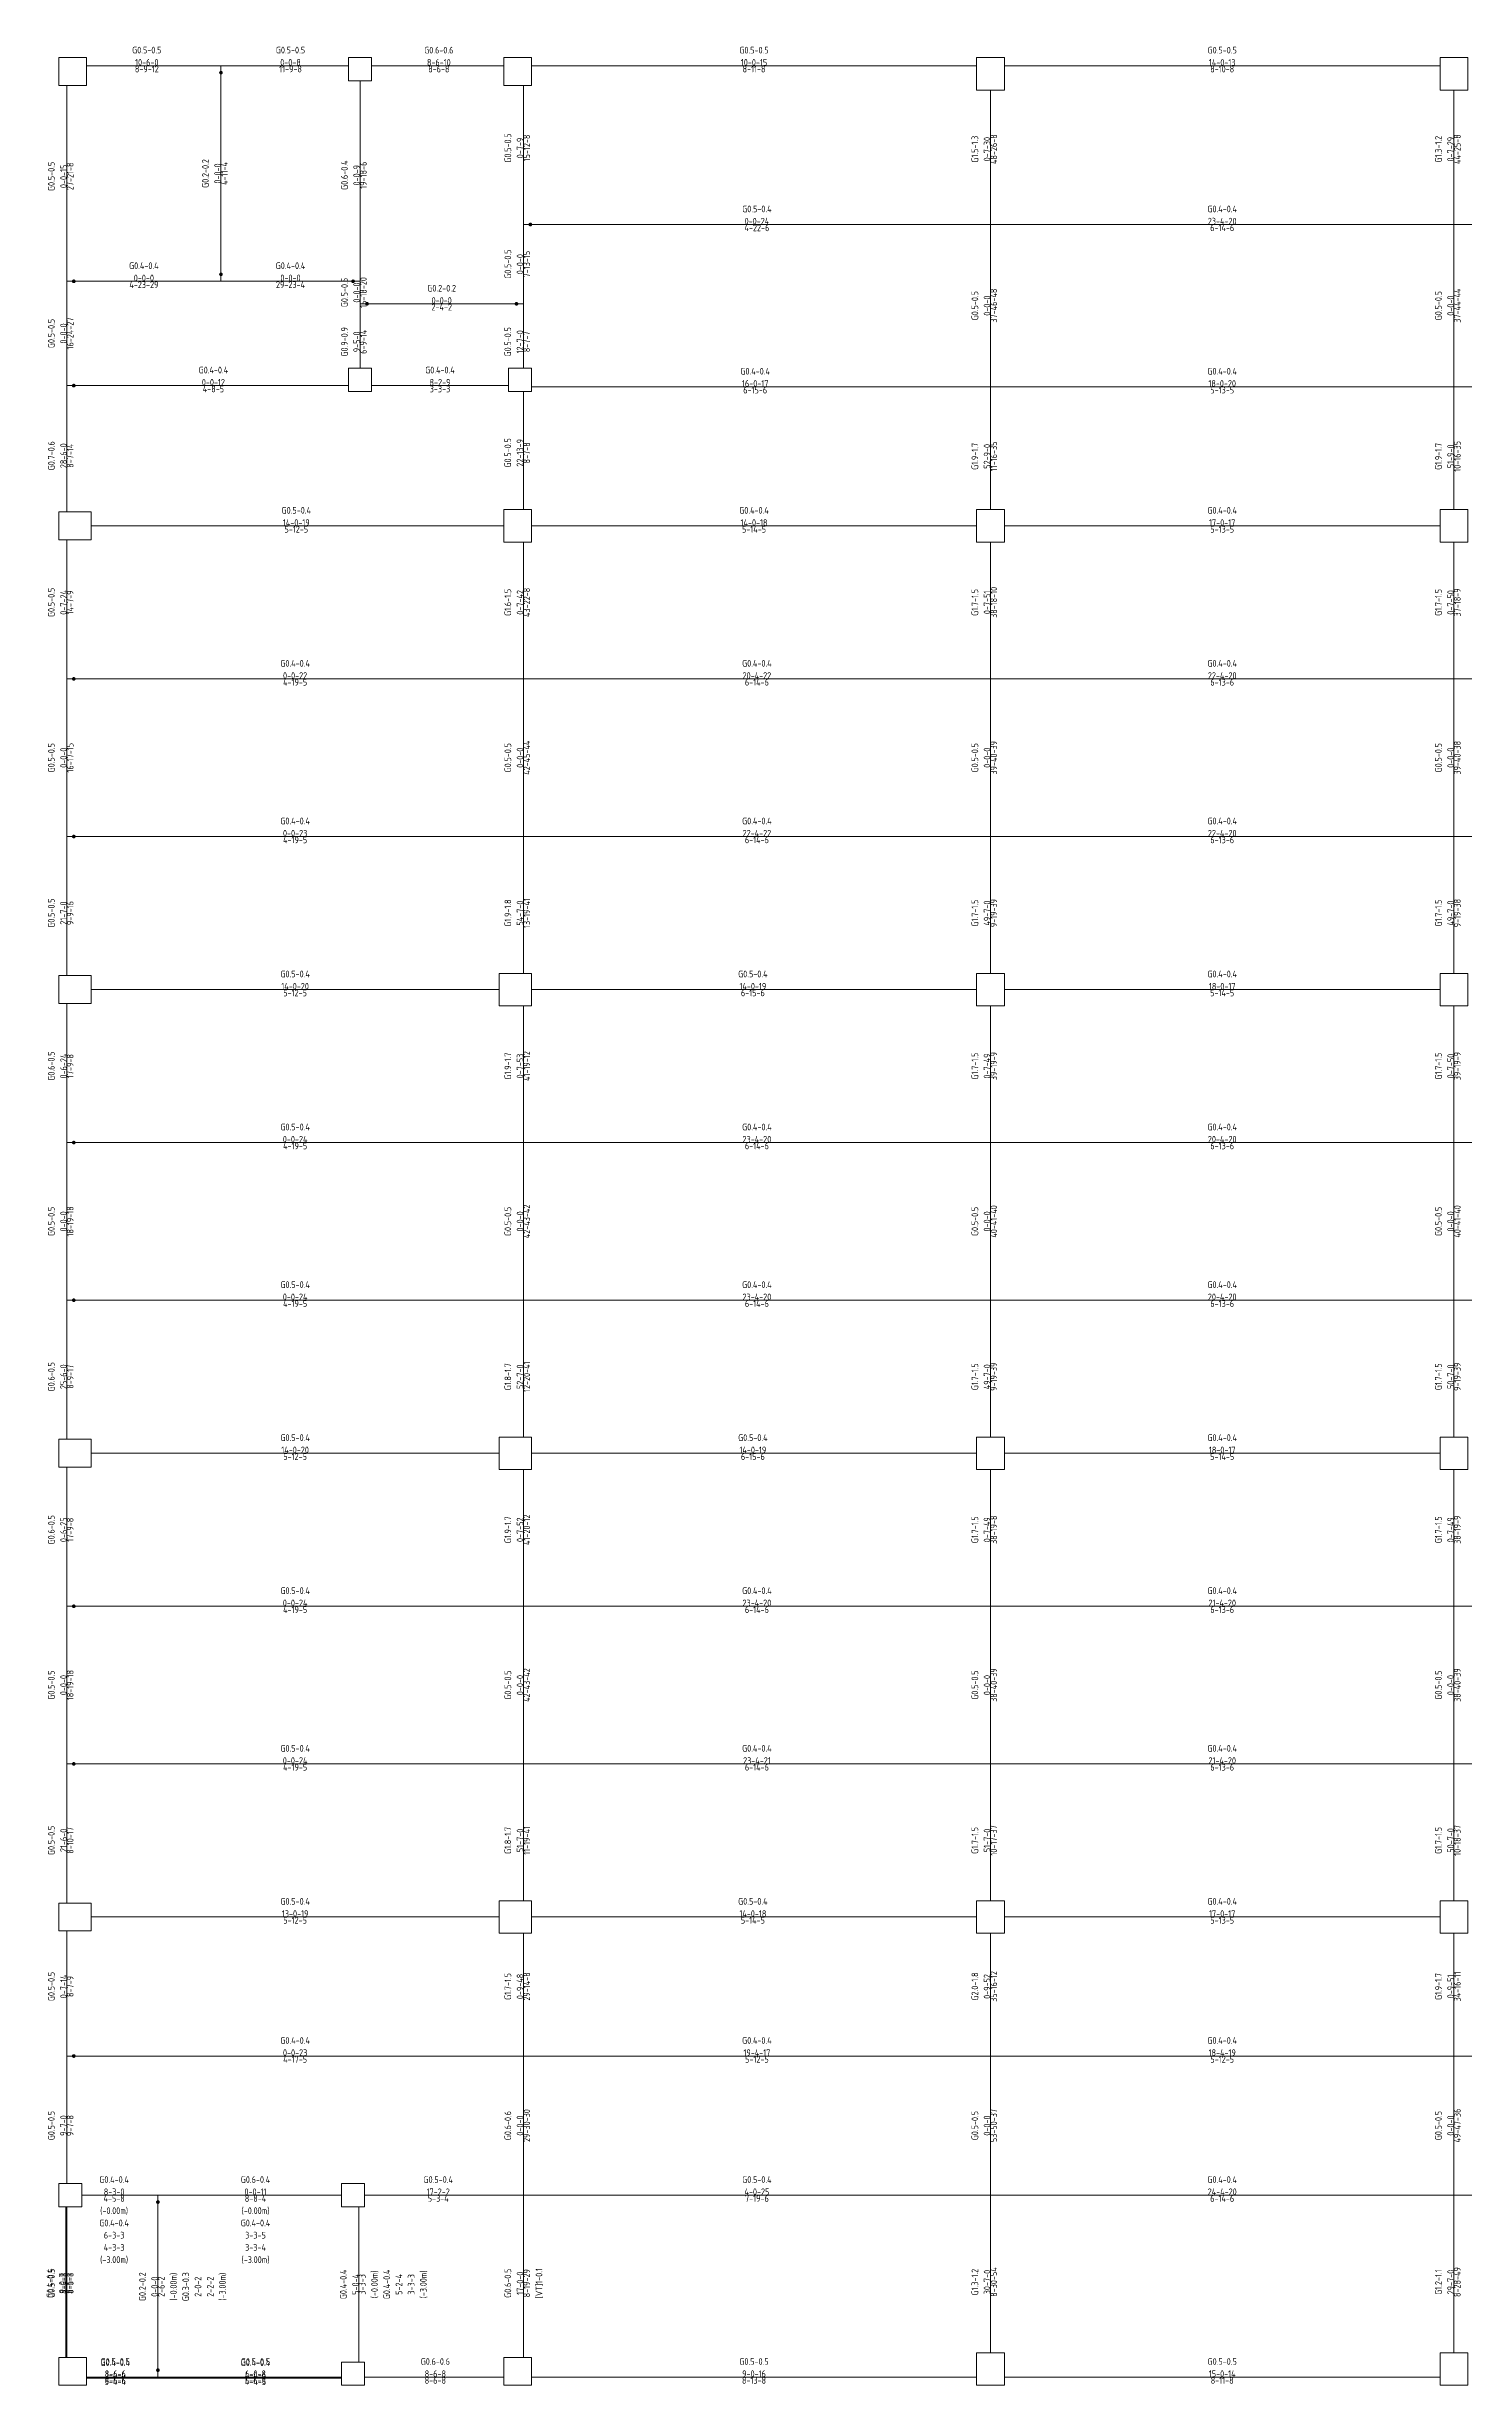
# Model space of a CAD drawing. Extents: x -2331248 to -1198620, y -977263 to -545844.
# Drawn here: x -1809878 to -1779298, y -912419 to -861986 of the extents above; entities that cross this region are included whole.
import ezdxf

# ---------------------------------------------------------------- set-up
doc = ezdxf.new("R2010")
doc.units = 0
doc.header["$LTSCALE"] = 1000
doc.header["$MEASUREMENT"] = 0
doc.layers.get('0').update_dxf_attribs({"linetype": 'CONTINUOUS'})
for name, color, linetype, lineweight in [('15100', 4, 'CONTINUOUS', 18), ('15101', 52, 'CONTINUOUS', 18), ('15220', 11, 'CONTINUOUS', 18)]:
    doc.layers.add(name, color=color, linetype=linetype, lineweight=lineweight)
doc.styles.add('PkpmHz', font='Pkpmeng', dxfattribs={"width": 0.7, "bigfont": 'hztxt'})

# ---------------------------------------------------------------- blocks, each defined once
blk = doc.blocks.new('A$C7CC80DF9')
at = {"layer": '15100', "ltscale": 1000}
for p, q in [((841, 50024), (3741, 50025)), ((3741, 50025), (6491, 50024)), ((6991, 50024), (9841, 50024)), ((10441, 50024), (20041, 50024)), ((20641, 50024), (30041, 50024)), ((416, 45375), (417, 49600)), ((6741, 45375), (6741, 49700)), ((10266, 46600), (10266, 49600)), ((20341, 46600), (20341, 49500)), ((30341, 46600), (30341, 49500)), ((10266, 44890), (10266, 46600)), ((20341, 43100), (20341, 46600)), ((30341, 43100), (30341, 46600)), ((416, 43125), (416, 45375)), ((6741, 44890), (6741, 45375)), ((6741, 43500), (6741, 44890)), ((10265, 43500), (10266, 44890)), ((417, 40400), (416, 43125)), ((6991, 43125), (9941, 43125)), ((10266, 40450), (10265, 43000)), ((20341, 40450), (20341, 43100)), ((30341, 40450), (30341, 43100)), ((941, 40100), (9841, 40100)), ((10441, 40100), (20041, 40100)), ((20641, 40100), (30041, 40100)), ((416, 36800), (417, 39800)), ((10266, 36800), (10266, 39750)), ((20341, 36800), (20341, 39750)), ((30341, 36800), (30341, 39750)), ((416, 33400), (416, 36800)), ((10266, 33400), (10266, 36800)), ((20341, 33400), (20341, 36800)), ((30341, 33400), (30341, 36800)), ((417, 30400), (416, 33400)), ((10266, 30450), (10266, 33400)), ((20341, 30450), (20341, 33400)), ((30341, 30450), (30341, 33400)), ((416, 26800), (417, 29800)), ((941, 30100), (9741, 30100)), ((10441, 30100), (20041, 30100)), ((20641, 30100), (30041, 30100)), ((10266, 26800), (10266, 29750)), ((20341, 26800), (20341, 29750)), ((30341, 26800), (30341, 29750)), ((416, 23400), (416, 26800)), ((10266, 23400), (10266, 26800)), ((20341, 23400), (20341, 26800)), ((30341, 23400), (30341, 26800)), ((417, 20400), (416, 23400)), ((10266, 20450), (10266, 23400)), ((20341, 20450), (20341, 23400)), ((30341, 20450), (30341, 23400)), ((416, 16800), (417, 19800)), ((941, 20100), (9741, 20100)), ((10266, 16800), (10266, 19750)), ((10441, 20100), (20041, 20100)), ((20341, 16800), (20341, 19750)), ((20641, 20100), (30041, 20100)), ((30341, 16800), (30341, 19750)), ((416, 13400), (416, 16800)), ((10266, 13400), (10266, 16800)), ((20341, 13400), (20341, 16800)), ((30341, 13400), (30341, 16800)), ((417, 10400), (416, 13400)), ((10266, 10450), (10266, 13400)), ((20341, 10450), (20341, 13400)), ((30341, 10450), (30341, 13400)), ((941, 10100), (9741, 10100)), ((10441, 10100), (20041, 10100)), ((20641, 10100), (30041, 10100)), ((416, 7100), (417, 9800)), ((10266, 7100), (10266, 9750)), ((20341, 7100), (20341, 9750)), ((30341, 7100), (30341, 9750)), ((417, 4350), (416, 7100)), ((10266, 4100), (10266, 7100)), ((20341, 4100), (20341, 7100)), ((30341, 4100), (30341, 7100)), ((741, 4100), (2381, 4100)), ((741, 4100), (2381, 4100)), ((2381, 4100), (6341, 4100)), ((2381, 4100), (6341, 4100)), ((10266, 600), (10266, 4100)), ((20341, 700), (20341, 4100)), ((30341, 700), (30341, 4100)), ((392, 600), (391, 3850)), ((417, 600), (417, 3850)), ((6716, 500), (6716, 3850)), ((6716, 500), (6716, 3850)), ((841, 176), (2381, 175)), ((841, 151), (2381, 150)), ((2381, 175), (6341, 176)), ((2381, 150), (6341, 150)), ((6841, 176), (9841, 176)), ((10441, 176), (20041, 176)), ((20641, 176), (30041, 176))]:
    blk.add_line(p, q, dxfattribs=at)
at = {"layer": '15100', "color": 4, "ltscale": 1000}
for p, q in [((3741, 45375), (3741, 50025)), ((10266, 46600), (20341, 46600)), ((20341, 46600), (30341, 46600)), ((30341, 46600), (40341, 46600)), ((416, 45375), (3741, 45375)), ((3741, 45375), (6741, 45375)), ((6741, 44890), (10266, 44890)), ((416, 43125), (6491, 43125)), ((10441, 43100), (20341, 43100)), ((20341, 43100), (30341, 43100)), ((30341, 43100), (40341, 43100)), ((416, 36800), (10266, 36800)), ((10266, 36800), (20341, 36800)), ((20341, 36800), (30341, 36800)), ((30341, 36800), (40341, 36800)), ((416, 33400), (10266, 33400)), ((10266, 33400), (20341, 33400)), ((20341, 33400), (30341, 33400)), ((30341, 33400), (40341, 33400)), ((416, 26800), (10266, 26800)), ((10266, 26800), (20341, 26800)), ((20341, 26800), (30341, 26800)), ((30341, 26800), (40341, 26800)), ((416, 23400), (10266, 23400)), ((10266, 23400), (20341, 23400)), ((20341, 23400), (30341, 23400)), ((30341, 23400), (40341, 23400)), ((416, 16800), (10266, 16800)), ((10266, 16800), (20341, 16800)), ((20341, 16800), (30341, 16800)), ((30341, 16800), (40341, 16800)), ((416, 13400), (10266, 13400)), ((10266, 13400), (20341, 13400)), ((20341, 13400), (30341, 13400)), ((30341, 13400), (40341, 13400)), ((416, 7100), (10266, 7100)), ((10266, 7100), (20341, 7100)), ((20341, 7100), (30341, 7100)), ((30341, 7100), (40341, 7100)), ((2381, 175), (2381, 4100)), ((2381, 150), (2381, 4100)), ((6841, 4100), (10266, 4100)), ((10266, 4100), (20341, 4100)), ((20341, 4100), (30341, 4100)), ((30341, 4100), (40341, 4100))]:
    blk.add_line(p, q, dxfattribs=at)
at = {"layer": '15100', "color": 1, "ltscale": 1000}
for points in [[(3761, 49875, 40, 40, 1), (3721, 49875, 40, 40, 1)], [(10436, 46600, 40, 40, 1), (10396, 46600, 40, 40, 1)], [(586, 45375, 40, 40, 1), (546, 45375, 40, 40, 1)], [(3761, 45525, 40, 40, 1), (3721, 45525, 40, 40, 1)], [(6611, 45375, 40, 40, 1), (6571, 45375, 40, 40, 1)], [(6911, 44890, 40, 40, 1), (6871, 44890, 40, 40, 1)], [(10136, 44890, 40, 40, 1), (10096, 44890, 40, 40, 1)], [(586, 43125, 40, 40, 1), (546, 43125, 40, 40, 1)], [(586, 36800, 40, 40, 1), (546, 36800, 40, 40, 1)], [(586, 33400, 40, 40, 1), (546, 33400, 40, 40, 1)], [(586, 26800, 40, 40, 1), (546, 26800, 40, 40, 1)], [(586, 23400, 40, 40, 1), (546, 23400, 40, 40, 1)], [(586, 16800, 40, 40, 1), (546, 16800, 40, 40, 1)], [(586, 13400, 40, 40, 1), (546, 13400, 40, 40, 1)], [(586, 7100, 40, 40, 1), (546, 7100, 40, 40, 1)], [(2401, 3950, 40, 40, 1), (2361, 3950, 40, 40, 1)], [(2401, 325, 40, 40, 1), (2361, 325, 40, 40, 1)]]:
    blk.add_lwpolyline(points, format="xyseb", close=True, dxfattribs=at)
at = {"layer": '15101', "linetype": 'Continuous'}
for points in [[(241, 49600), (841, 49600), (841, 50200), (241, 50200)], [(6491, 49700), (6991, 49700), (6991, 50200), (6491, 50200)], [(9841, 49600), (10441, 49600), (10441, 50200), (9841, 50200)], [(20041, 49500), (20641, 49500), (20641, 50200), (20041, 50200)], [(30041, 49500), (30641, 49500), (30641, 50200), (30041, 50200)], [(6491, 43000), (6991, 43000), (6991, 43500), (6491, 43500)], [(9941, 43000), (10441, 43000), (10441, 43500), (9941, 43500)], [(241, 39800), (941, 39800), (941, 40400), (241, 40400)], [(9841, 39750), (10441, 39750), (10441, 40450), (9841, 40450)], [(20041, 39750), (20641, 39750), (20641, 40450), (20041, 40450)], [(30041, 39750), (30641, 39750), (30641, 40450), (30041, 40450)], [(241, 29800), (941, 29800), (941, 30400), (241, 30400)], [(9741, 29750), (10441, 29750), (10441, 30450), (9741, 30450)], [(20041, 29750), (20641, 29750), (20641, 30450), (20041, 30450)], [(30041, 29750), (30641, 29750), (30641, 30450), (30041, 30450)], [(241, 19800), (941, 19800), (941, 20400), (241, 20400)], [(9741, 19750), (10441, 19750), (10441, 20450), (9741, 20450)], [(20041, 19750), (20641, 19750), (20641, 20450), (20041, 20450)], [(30041, 19750), (30641, 19750), (30641, 20450), (30041, 20450)], [(241, 9800), (941, 9800), (941, 10400), (241, 10400)], [(9741, 9750), (10441, 9750), (10441, 10450), (9741, 10450)], [(20041, 9750), (20641, 9750), (20641, 10450), (20041, 10450)], [(30041, 9750), (30641, 9750), (30641, 10450), (30041, 10450)], [(241, 3850), (741, 3850), (741, 4350), (241, 4350)], [(241, 3850), (741, 3850), (741, 4350), (241, 4350)], [(6341, 3850), (6841, 3850), (6841, 4350), (6341, 4350)], [(6341, 3850), (6841, 3850), (6841, 4350), (6341, 4350)], [(241, 0), (841, 0), (841, 600), (241, 600)], [(241, 0), (841, 0), (841, 600), (241, 600)], [(9841, 0), (10441, 0), (10441, 600), (9841, 600)], [(20041, 0), (20641, 0), (20641, 700), (20041, 700)], [(30041, 0), (30641, 0), (30641, 700), (30041, 700)], [(6341, 0), (6841, 0), (6841, 500), (6341, 500)], [(6341, 0), (6841, 0), (6841, 500), (6341, 500)]]:
    blk.add_lwpolyline(points, close=True, dxfattribs=at)
at = {"layer": '15220', "char_height": 144, "line_spacing_factor": 1.1, "style": 'PkpmHz'}
for s, insert, attachment_point, rotation in [('{\\W0.91;\\C4;G0.5-0.5^J0-0-8^J}', (5241, 50025), 8, 359.981), ('{\\W0.91;\\C4;G0.5-0.5^J10-6-0^J}', (2141, 50025), 8, 0.0179), ('{\\W0.91;\\C4;8-9-12^J}', (2141, 50025), 2, 0.0179), ('{\\W0.91;\\C4;11-9-8^J}', (5241, 50025), 2, 359.981), ('{\\W0.91;\\C4;G0.5-0.5^J0-7-9^J}', (10266, 48250), 8, 89.9997), ('{\\W0.91;\\C4;15-12-8^J}', (10266, 48250), 2, 89.9997), ('{\\W0.91;\\C4;G1.5-1.3^J0-7-30^J}', (20341, 48225), 8, 89.9997), ('{\\W0.91;\\C4;48-26-8^J}', (20341, 48225), 2, 89.9997), ('{\\W0.91;\\C4;G1.3-1.2^J0-7-29^J}', (30341, 48225), 8, 89.9997), ('{\\W0.91;\\C4;44-25-8^J}', (30341, 48225), 2, 89.9997), ('{\\W0.91;\\C4;G0.5-0.5^J0-0-15^J}', (416, 47638), 8, 89.9997), ('{\\W0.91;\\C4;27-21-8^J}', (416, 47638), 2, 89.9997), ('{\\W0.91;\\C4;G0.2-0.2^J0-0-0^J}', (3741, 47700), 8, 89.9997), ('{\\W0.91;\\C4;4-11-4^J}', (3741, 47700), 2, 89.9997), ('{\\W0.91;\\C4;G0.6-0.4^J0-0-9^J}', (6741, 47663), 8, 89.9997), ('{\\W0.91;\\C4;19-18-6^J}', (6741, 47663), 2, 89.9997), ('{\\W0.91;\\C4;G0.5-0.5^J0-0-0^J}', (10266, 45745), 8, 89.9997), ('{\\W0.91;\\C4;7-13-15^J}', (10266, 45745), 2, 89.9997), ('{\\W0.91;\\C4;G0.5-0.5^J0-0-0^J}', (6741, 45133), 8, 89.9997), ('{\\W0.91;\\C4;15-18-20^J}', (6741, 45133), 2, 89.9997), ('{\\W0.91;\\C4;G0.5-0.5^J0-0-0^J}', (20341, 44850), 8, 89.9997), ('{\\W0.91;\\C4;37-46-48^J}', (20341, 44850), 2, 89.9997), ('{\\W0.91;\\C4;G0.5-0.5^J0-0-0^J}', (30341, 44850), 8, 89.9997), ('{\\W0.91;\\C4;37-44-44^J}', (30341, 44850), 2, 89.9997), ('{\\W0.91;\\C4;G0.5-0.5^J0-0-0^J}', (416, 44250), 8, 89.9997), ('{\\W0.91;\\C4;16-24-27^J}', (416, 44250), 2, 89.9997), ('{\\W0.91;\\C4;G0.9-0.9^J9-5-0^J}', (6741, 44070), 8, 89.9997), ('{\\W0.91;\\C4;6-9-14^J}', (6741, 44070), 2, 89.9997), ('{\\W0.91;\\C4;G0.5-0.5^J12-7-0^J}', (10265, 44070), 8, 89.9655), ('{\\W0.91;\\C4;8-7-7^J}', (10265, 44070), 2, 89.9655), ('{\\W0.91;\\C4;G0.7-0.6^J28-6-0^J}', (416, 41613), 8, 89.9997), ('{\\W0.91;\\C4;8-7-14^J}', (416, 41613), 2, 89.9997), ('{\\W0.91;\\C4;G0.5-0.5^J22-13-9^J}', (10265, 41675), 8, 89.9997), ('{\\W0.91;\\C4;8-7-8^J}', (10265, 41675), 2, 89.9997), ('{\\W0.91;\\C4;G1.9-1.7^J52-9-0^J}', (20341, 41600), 8, 89.9997), ('{\\W0.91;\\C4;11-16-35^J}', (20341, 41600), 2, 89.9997), ('{\\W0.91;\\C4;G1.9-1.7^J51-9-0^J}', (30341, 41600), 8, 89.9997), ('{\\W0.91;\\C4;10-16-35^J}', (30341, 41600), 2, 89.9997), ('{\\W0.91;\\C4;G0.5-0.5^J0-7-24^J}', (416, 38450), 8, 89.9997), ('{\\W0.91;\\C4;14-7-9^J}', (416, 38450), 2, 89.9997), ('{\\W0.91;\\C4;G1.6-1.5^J0-7-42^J}', (10266, 38450), 8, 89.9997), ('{\\W0.91;\\C4;43-22-8^J}', (10266, 38450), 2, 89.9997), ('{\\W0.91;\\C4;G1.7-1.5^J0-7-51^J}', (20341, 38450), 8, 89.9997), ('{\\W0.91;\\C4;38-18-10^J}', (20341, 38450), 2, 89.9997), ('{\\W0.91;\\C4;G1.7-1.5^J0-7-50^J}', (30341, 38450), 8, 89.9997), ('{\\W0.91;\\C4;37-18-9^J}', (30341, 38450), 2, 89.9997), ('{\\W0.91;\\C4;G0.5-0.5^J0-0-0^J}', (416, 35100), 8, 89.9997), ('{\\W0.91;\\C4;16-17-15^J}', (416, 35100), 2, 89.9997), ('{\\W0.91;\\C4;G0.5-0.5^J0-0-0^J}', (10266, 35100), 8, 89.9997), ('{\\W0.91;\\C4;42-45-44^J}', (10266, 35100), 2, 89.9997), ('{\\W0.91;\\C4;G0.5-0.5^J0-0-0^J}', (20341, 35100), 8, 89.9997), ('{\\W0.91;\\C4;39-40-39^J}', (20341, 35100), 2, 89.9997), ('{\\W0.91;\\C4;G0.5-0.5^J0-0-0^J}', (30341, 35100), 8, 89.9997), ('{\\W0.91;\\C4;39-40-38^J}', (30341, 35100), 2, 89.9997), ('{\\W0.91;\\C4;G0.5-0.5^J21-7-0^J}', (416, 31750), 8, 89.9997), ('{\\W0.91;\\C4;9-9-16^J}', (416, 31750), 2, 89.9997), ('{\\W0.91;\\C4;G1.9-1.8^J54-7-0^J}', (10266, 31750), 8, 89.9997), ('{\\W0.91;\\C4;13-19-41^J}', (10266, 31750), 2, 89.9997), ('{\\W0.91;\\C4;G1.7-1.5^J49-7-0^J}', (20341, 31750), 8, 89.9997), ('{\\W0.91;\\C4;9-19-39^J}', (20341, 31750), 2, 89.9997), ('{\\W0.91;\\C4;G1.7-1.5^J49-7-0^J}', (30341, 31750), 8, 89.9997), ('{\\W0.91;\\C4;9-19-38^J}', (30341, 31750), 2, 89.9997), ('{\\W0.91;\\C4;G0.6-0.5^J0-6-24^J}', (416, 28450), 8, 89.9997), ('{\\W0.91;\\C4;41-19-12^J}', (10266, 28450), 2, 89.9997), ('{\\W0.91;\\C4;17-9-8^J}', (416, 28450), 2, 89.9997), ('{\\W0.91;\\C4;G1.9-1.7^J0-7-53^J}', (10266, 28450), 8, 89.9997), ('{\\W0.91;\\C4;G1.7-1.5^J0-7-49^J}', (20341, 28450), 8, 89.9997), ('{\\W0.91;\\C4;39-19-9^J}', (20341, 28450), 2, 89.9997), ('{\\W0.91;\\C4;G1.7-1.5^J0-7-50^J}', (30341, 28450), 8, 89.9997), ('{\\W0.91;\\C4;39-19-9^J}', (30341, 28450), 2, 89.9997), ('{\\W0.91;\\C4;G0.5-0.5^J0-0-0^J}', (416, 25100), 8, 89.9997), ('{\\W0.91;\\C4;18-19-18^J}', (416, 25100), 2, 89.9997), ('{\\W0.91;\\C4;G0.5-0.5^J0-0-0^J}', (10266, 25100), 8, 89.9997), ('{\\W0.91;\\C4;42-43-42^J}', (10266, 25100), 2, 89.9997), ('{\\W0.91;\\C4;G0.5-0.5^J0-0-0^J}', (20341, 25100), 8, 89.9997), ('{\\W0.91;\\C4;40-41-40^J}', (20341, 25100), 2, 89.9997), ('{\\W0.91;\\C4;G0.5-0.5^J0-0-0^J}', (30341, 25100), 8, 89.9997), ('{\\W0.91;\\C4;40-41-40^J}', (30341, 25100), 2, 89.9997), ('{\\W0.91;\\C4;G0.6-0.5^J25-6-0^J}', (416, 21750), 8, 90.0194), ('{\\W0.91;\\C4;8-9-17^J}', (416, 21750), 2, 90.0194), ('{\\W0.91;\\C4;G1.8-1.7^J52-7-0^J}', (10266, 21750), 8, 89.9997), ('{\\W0.91;\\C4;12-20-41^J}', (10266, 21750), 2, 89.9997), ('{\\W0.91;\\C4;G1.7-1.5^J49-7-0^J}', (20341, 21750), 8, 89.9997), ('{\\W0.91;\\C4;9-19-39^J}', (20341, 21750), 2, 89.9997), ('{\\W0.91;\\C4;G1.7-1.5^J50-7-0^J}', (30341, 21750), 8, 89.9997), ('{\\W0.91;\\C4;9-19-39^J}', (30341, 21750), 2, 89.9997), ('{\\W0.91;\\C4;G0.6-0.5^J0-6-25^J}', (416, 18450), 8, 89.9997), ('{\\W0.91;\\C4;17-9-8^J}', (416, 18450), 2, 89.9997), ('{\\W0.91;\\C4;G1.9-1.7^J0-7-52^J}', (10266, 18450), 8, 89.9997), ('{\\W0.91;\\C4;41-20-12^J}', (10266, 18450), 2, 89.9997), ('{\\W0.91;\\C4;G1.7-1.5^J0-7-49^J}', (20341, 18450), 8, 89.9997), ('{\\W0.91;\\C4;38-19-8^J}', (20341, 18450), 2, 89.9997), ('{\\W0.91;\\C4;G1.7-1.5^J0-7-49^J}', (30341, 18450), 8, 89.9997), ('{\\W0.91;\\C4;38-19-9^J}', (30341, 18450), 2, 89.9997), ('{\\W0.91;\\C4;G0.5-0.5^J0-0-0^J}', (416, 15100), 8, 89.9997), ('{\\W0.91;\\C4;18-19-18^J}', (416, 15100), 2, 89.9997), ('{\\W0.91;\\C4;G0.5-0.5^J0-0-0^J}', (10266, 15100), 8, 89.9997), ('{\\W0.91;\\C4;42-43-42^J}', (10266, 15100), 2, 89.9997), ('{\\W0.91;\\C4;G0.5-0.5^J0-0-0^J}', (20341, 15100), 8, 89.9997), ('{\\W0.91;\\C4;38-40-39^J}', (20341, 15100), 2, 89.9997), ('{\\W0.91;\\C4;G0.5-0.5^J0-0-0^J}', (30341, 15100), 8, 89.9997), ('{\\W0.91;\\C4;38-40-39^J}', (30341, 15100), 2, 89.9997), ('{\\W0.91;\\C4;G0.5-0.5^J21-6-0^J}', (416, 11750), 8, 89.9997), ('{\\W0.91;\\C4;8-10-17^J}', (416, 11750), 2, 89.9997), ('{\\W0.91;\\C4;G1.8-1.7^J51-7-0^J}', (10266, 11750), 8, 89.9997), ('{\\W0.91;\\C4;11-19-41^J}', (10266, 11750), 2, 89.9997), ('{\\W0.91;\\C4;G1.7-1.5^J51-7-0^J}', (20341, 11750), 8, 89.9997), ('{\\W0.91;\\C4;10-17-37^J}', (20341, 11750), 2, 89.9997), ('{\\W0.91;\\C4;G1.7-1.5^J50-7-0^J}', (30341, 11750), 8, 89.9997), ('{\\W0.91;\\C4;10-18-37^J}', (30341, 11750), 2, 89.9997), ('{\\W0.91;\\C4;G0.5-0.5^J0-7-14^J}', (416, 8600), 8, 89.98), ('{\\W0.91;\\C4;8-7-9^J}', (416, 8600), 2, 89.98), ('{\\W0.91;\\C4;G1.7-1.5^J0-9-48^J}', (10266, 8600), 8, 89.9997), ('{\\W0.91;\\C4;29-14-8^J}', (10266, 8600), 2, 89.9997), ('{\\W0.91;\\C4;G2.0-1.8^J0-9-52^J}', (20341, 8600), 8, 89.9997), ('{\\W0.91;\\C4;35-16-12^J}', (20341, 8600), 2, 89.9997), ('{\\W0.91;\\C4;G1.9-1.7^J0-9-51^J}', (30341, 8600), 8, 89.9997), ('{\\W0.91;\\C4;34-16-11^J}', (30341, 8600), 2, 89.9997), ('{\\W0.91;\\C4;G0.5-0.5^J9-7-0^J}', (416, 5600), 8, 90.0194), ('{\\W0.91;\\C4;9-7-8^J}', (416, 5600), 2, 90.0194), ('{\\W0.91;\\C4;G0.6-0.6^J0-0-0^J}', (10266, 5600), 8, 89.9997), ('{\\W0.91;\\C4;29-30-30^J}', (10266, 5600), 2, 89.9997), ('{\\W0.91;\\C4;G0.5-0.5^J0-0-0^J}', (20341, 5600), 8, 89.9997), ('{\\W0.91;\\C4;53-50-37^J}', (20341, 5600), 2, 89.9997), ('{\\W0.91;\\C4;G0.5-0.5^J0-0-0^J}', (30341, 5600), 8, 89.9997), ('{\\W0.91;\\C4;49-47-36^J}', (30341, 5600), 2, 89.9997), ('{\\W0.91;\\C4;8-30-54^J}', (20341, 2225), 2, 89.9997), ('{\\W0.91;\\C4;8-28-49^J}', (30341, 2225), 2, 89.9997), ('{\\W0.91;\\C4;G0.4-0.4^J9-0-7^J}', (391, 2200), 8, 89.9997), ('{\\W0.91;\\C4;G0.5-0.5^J8-6-8^J}', (417, 2200), 8, 89.9997), ('{\\W0.91;\\C4;6-5-7^J}', (391, 2200), 2, 89.9997), ('{\\W0.91;\\C4;8-6-8^J}', (417, 2200), 2, 89.9997), ('{\\W0.91;\\C4;G0.2-0.2^J0-0-0^J}', (2381, 2125), 8, 89.9997), ('{\\W0.91;\\C4;2-6-2^J(-0.00m)^JG0.3-0.3^J2-0-2^J2-2-2^J(-3.00m)^J}', (2381, 2125), 2, 89.9997), ('{\\W0.91;\\C4;G0.4-0.4^J5-0-4^J}', (6716, 2175), 8, 89.9997), ('{\\W0.91;\\C4;3-3-3^J(-0.00m)^JG0.4-0.4^J5-2-4^J3-3-3^J(-3.00m)^J}', (6716, 2175), 2, 89.9997), ('{\\W0.91;\\C4;G0.6-0.5^J17-0-0^J}', (10266, 2200), 8, 89.9997), ('{\\W0.91;\\C4;8-19-29^J[VT]1-0.1^J}', (10266, 2200), 2, 89.9997), ('{\\W0.91;\\C4;G1.3-1.2^J30-7-0^J}', (20341, 2225), 8, 89.9997), ('{\\W0.91;\\C4;G1.2-1.1^J29-7-0^J}', (30341, 2225), 8, 89.9997), ('{\\W0.91;\\C4;G0.4-0.4^J7-4-4^J}', (1461, 151), 8, 359.9689), ('{\\W0.91;\\C4;G0.5-0.5^J8-6-6^J}', (1461, 176), 8, 359.9689), ('{\\W0.91;\\C4;5-4-4^J}', (1461, 151), 2, 359.9689), ('{\\W0.91;\\C4;8-6-6^J}', (1461, 176), 2, 359.9689)]:
    blk.add_mtext(s, dxfattribs=dict(at, insert=insert, attachment_point=attachment_point, rotation=rotation))
for s, insert, attachment_point in [('{\\W0.91;\\C4;G0.6-0.6^J8-6-10^J}', (8441, 50024), 8), ('{\\W0.91;\\C4;8-6-8^J}', (8441, 50024), 2), ('{\\W0.91;\\C4;G0.5-0.5^J10-0-15^J}', (15241, 50024), 8), ('{\\W0.91;\\C4;8-11-8^J}', (15241, 50024), 2), ('{\\W0.91;\\C4;G0.5-0.5^J14-0-13^J}', (25341, 50024), 8), ('{\\W0.91;\\C4;8-10-8^J}', (25341, 50024), 2), ('{\\W0.91;\\C4;G0.5-0.4^J0-0-24^J}', (15303, 46600), 8), ('{\\W0.91;\\C4;G0.4-0.4^J23-4-20^J}', (25341, 46600), 8), ('{\\W0.91;\\C4;4-22-6^J}', (15303, 46600), 2), ('{\\W0.91;\\C4;6-14-6^J}', (25341, 46600), 2), ('{\\W0.91;\\C4;G0.4-0.4^J0-0-0^J}', (2078, 45375), 8), ('{\\W0.91;\\C4;G0.4-0.4^J0-0-0^J}', (5241, 45375), 8), ('{\\W0.91;\\C4;4-23-29^J}', (2078, 45375), 2), ('{\\W0.91;\\C4;29-23-4^J}', (5241, 45375), 2), ('{\\W0.91;\\C4;G0.2-0.2^J0-0-0^J}', (8503, 44890), 8), ('{\\W0.91;\\C4;2-4-2^J}', (8503, 44890), 2), ('{\\W0.91;\\C4;G0.4-0.4^J0-0-12^J}', (3578, 43125), 8), ('{\\W0.91;\\C4;G0.4-0.4^J8-2-9^J}', (8466, 43125), 8), ('{\\W0.91;\\C4;G0.4-0.4^J16-0-17^J}', (15266, 43100), 8), ('{\\W0.91;\\C4;G0.4-0.4^J18-0-20^J}', (25341, 43100), 8), ('{\\W0.91;\\C4;4-8-5^J}', (3578, 43125), 2), ('{\\W0.91;\\C4;3-3-3^J}', (8466, 43125), 2), ('{\\W0.91;\\C4;6-15-6^J}', (15266, 43100), 2), ('{\\W0.91;\\C4;5-13-5^J}', (25341, 43100), 2), ('{\\W0.91;\\C4;G0.5-0.4^J14-0-19^J}', (5366, 40100), 8), ('{\\W0.91;\\C4;G0.4-0.4^J14-0-18^J}', (15241, 40100), 8), ('{\\W0.91;\\C4;G0.4-0.4^J17-0-17^J}', (25341, 40100), 8), ('{\\W0.91;\\C4;5-12-5^J}', (5366, 40100), 2), ('{\\W0.91;\\C4;5-14-5^J}', (15241, 40100), 2), ('{\\W0.91;\\C4;5-13-5^J}', (25341, 40100), 2), ('{\\W0.91;\\C4;G0.4-0.4^J0-0-22^J}', (5341, 36800), 8), ('{\\W0.91;\\C4;G0.4-0.4^J20-4-22^J}', (15303, 36800), 8), ('{\\W0.91;\\C4;G0.4-0.4^J22-4-20^J}', (25341, 36800), 8), ('{\\W0.91;\\C4;4-19-5^J}', (5341, 36800), 2), ('{\\W0.91;\\C4;6-14-6^J}', (15303, 36800), 2), ('{\\W0.91;\\C4;6-13-6^J}', (25341, 36800), 2), ('{\\W0.91;\\C4;G0.4-0.4^J0-0-23^J}', (5341, 33400), 8), ('{\\W0.91;\\C4;G0.4-0.4^J22-4-22^J}', (15303, 33400), 8), ('{\\W0.91;\\C4;G0.4-0.4^J22-4-20^J}', (25341, 33400), 8), ('{\\W0.91;\\C4;4-19-5^J}', (5341, 33400), 2), ('{\\W0.91;\\C4;6-14-6^J}', (15303, 33400), 2), ('{\\W0.91;\\C4;6-13-6^J}', (25341, 33400), 2), ('{\\W0.91;\\C4;G0.5-0.4^J14-0-20^J}', (5341, 30100), 8), ('{\\W0.91;\\C4;G0.5-0.4^J14-0-19^J}', (15216, 30100), 8), ('{\\W0.91;\\C4;G0.4-0.4^J18-0-17^J}', (25341, 30100), 8), ('{\\W0.91;\\C4;5-12-5^J}', (5341, 30100), 2), ('{\\W0.91;\\C4;6-15-6^J}', (15216, 30100), 2), ('{\\W0.91;\\C4;5-14-5^J}', (25341, 30100), 2), ('{\\W0.91;\\C4;G0.5-0.4^J0-0-24^J}', (5341, 26800), 8), ('{\\W0.91;\\C4;4-19-5^J}', (5341, 26800), 2), ('{\\W0.91;\\C4;G0.4-0.4^J23-4-20^J}', (15303, 26800), 8), ('{\\W0.91;\\C4;6-14-6^J}', (15303, 26800), 2), ('{\\W0.91;\\C4;G0.4-0.4^J20-4-20^J}', (25341, 26800), 8), ('{\\W0.91;\\C4;6-13-6^J}', (25341, 26800), 2), ('{\\W0.91;\\C4;G0.5-0.4^J0-0-24^J}', (5341, 23400), 8), ('{\\W0.91;\\C4;G0.4-0.4^J23-4-20^J}', (15303, 23400), 8), ('{\\W0.91;\\C4;G0.4-0.4^J20-4-20^J}', (25341, 23400), 8), ('{\\W0.91;\\C4;4-19-5^J}', (5341, 23400), 2), ('{\\W0.91;\\C4;6-14-6^J}', (15303, 23400), 2), ('{\\W0.91;\\C4;6-13-6^J}', (25341, 23400), 2), ('{\\W0.91;\\C4;G0.5-0.4^J14-0-20^J}', (5341, 20100), 8), ('{\\W0.91;\\C4;G0.5-0.4^J14-0-19^J}', (15216, 20100), 8), ('{\\W0.91;\\C4;G0.4-0.4^J18-0-17^J}', (25341, 20100), 8), ('{\\W0.91;\\C4;5-12-5^J}', (5341, 20100), 2), ('{\\W0.91;\\C4;6-15-6^J}', (15216, 20100), 2), ('{\\W0.91;\\C4;5-14-5^J}', (25341, 20100), 2), ('{\\W0.91;\\C4;G0.5-0.4^J0-0-24^J}', (5341, 16800), 8), ('{\\W0.91;\\C4;G0.4-0.4^J23-4-20^J}', (15303, 16800), 8), ('{\\W0.91;\\C4;G0.4-0.4^J21-4-20^J}', (25341, 16800), 8), ('{\\W0.91;\\C4;4-19-5^J}', (5341, 16800), 2), ('{\\W0.91;\\C4;6-14-6^J}', (15303, 16800), 2), ('{\\W0.91;\\C4;6-13-6^J}', (25341, 16800), 2), ('{\\W0.91;\\C4;G0.5-0.4^J0-0-24^J}', (5341, 13400), 8), ('{\\W0.91;\\C4;G0.4-0.4^J23-4-21^J}', (15303, 13400), 8), ('{\\W0.91;\\C4;G0.4-0.4^J21-4-20^J}', (25341, 13400), 8), ('{\\W0.91;\\C4;4-19-5^J}', (5341, 13400), 2), ('{\\W0.91;\\C4;6-14-6^J}', (15303, 13400), 2), ('{\\W0.91;\\C4;6-13-6^J}', (25341, 13400), 2), ('{\\W0.91;\\C4;G0.5-0.4^J13-0-19^J}', (5341, 10100), 8), ('{\\W0.91;\\C4;5-12-5^J}', (5341, 10100), 2), ('{\\W0.91;\\C4;G0.5-0.4^J14-0-18^J}', (15216, 10100), 8), ('{\\W0.91;\\C4;5-14-5^J}', (15216, 10100), 2), ('{\\W0.91;\\C4;G0.4-0.4^J17-0-17^J}', (25341, 10100), 8), ('{\\W0.91;\\C4;5-13-5^J}', (25341, 10100), 2), ('{\\W0.91;\\C4;G0.4-0.4^J0-0-23^J}', (5341, 7100), 8), ('{\\W0.91;\\C4;4-17-5^J}', (5341, 7100), 2), ('{\\W0.91;\\C4;G0.4-0.4^J19-4-17^J}', (15303, 7100), 8), ('{\\W0.91;\\C4;5-12-5^J}', (15303, 7100), 2), ('{\\W0.91;\\C4;G0.4-0.4^J18-4-19^J}', (25341, 7100), 8), ('{\\W0.91;\\C4;5-12-5^J}', (25341, 7100), 2), ('{\\W0.91;\\C4;G0.4-0.4^J8-3-0^J}', (1436, 4100), 8), ('{\\W0.91;\\C4;4-5-8^J(-0.00m)^JG0.4-0.4^J6-3-3^J4-3-3^J(-3.00m)^J}', (1436, 4100), 2), ('{\\W0.91;\\C4;8-8-4^J(-0.00m)^JG0.4-0.4^J3-3-5^J3-3-4^J(-3.00m)^J}', (4486, 4100), 2), ('{\\W0.91;\\C4;G0.6-0.4^J0-0-11^J}', (4486, 4100), 8), ('{\\W0.91;\\C4;G0.5-0.4^J17-2-2^J}', (8428, 4100), 8), ('{\\W0.91;\\C4;5-3-4^J}', (8428, 4100), 2), ('{\\W0.91;\\C4;G0.5-0.4^J4-0-25^J}', (15303, 4100), 8), ('{\\W0.91;\\C4;7-19-6^J}', (15303, 4100), 2), ('{\\W0.91;\\C4;G0.4-0.4^J24-4-20^J}', (25341, 4100), 8), ('{\\W0.91;\\C4;6-14-6^J}', (25341, 4100), 2), ('{\\W0.91;\\C4;G0.4-0.4^J4-4-6^J}', (4486, 150), 8), ('{\\W0.91;\\C4;G0.5-0.5^J6-0-8^J}', (4486, 176), 8), ('{\\W0.91;\\C4;G0.6-0.6^J8-6-8^J}', (8366, 176), 8), ('{\\W0.91;\\C4;G0.5-0.5^J9-0-16^J}', (15241, 176), 8), ('{\\W0.91;\\C4;G0.5-0.5^J15-0-14^J}', (25341, 176), 8), ('{\\W0.91;\\C4;4-4-5^J}', (4486, 150), 2), ('{\\W0.91;\\C4;6-6-8^J}', (4486, 176), 2), ('{\\W0.91;\\C4;8-6-8^J}', (8366, 176), 2), ('{\\W0.91;\\C4;8-13-8^J}', (15241, 176), 2), ('{\\W0.91;\\C4;8-11-8^J}', (25341, 176), 2)]:
    blk.add_mtext(s, dxfattribs=dict(at, insert=insert, attachment_point=attachment_point))

msp = doc.modelspace()

# ---------------------------------------------------------------- block references
msp.add_blockref('A$C7CC80DF9', (-1809861, -912419))

doc.saveas('drawing.dxf')
